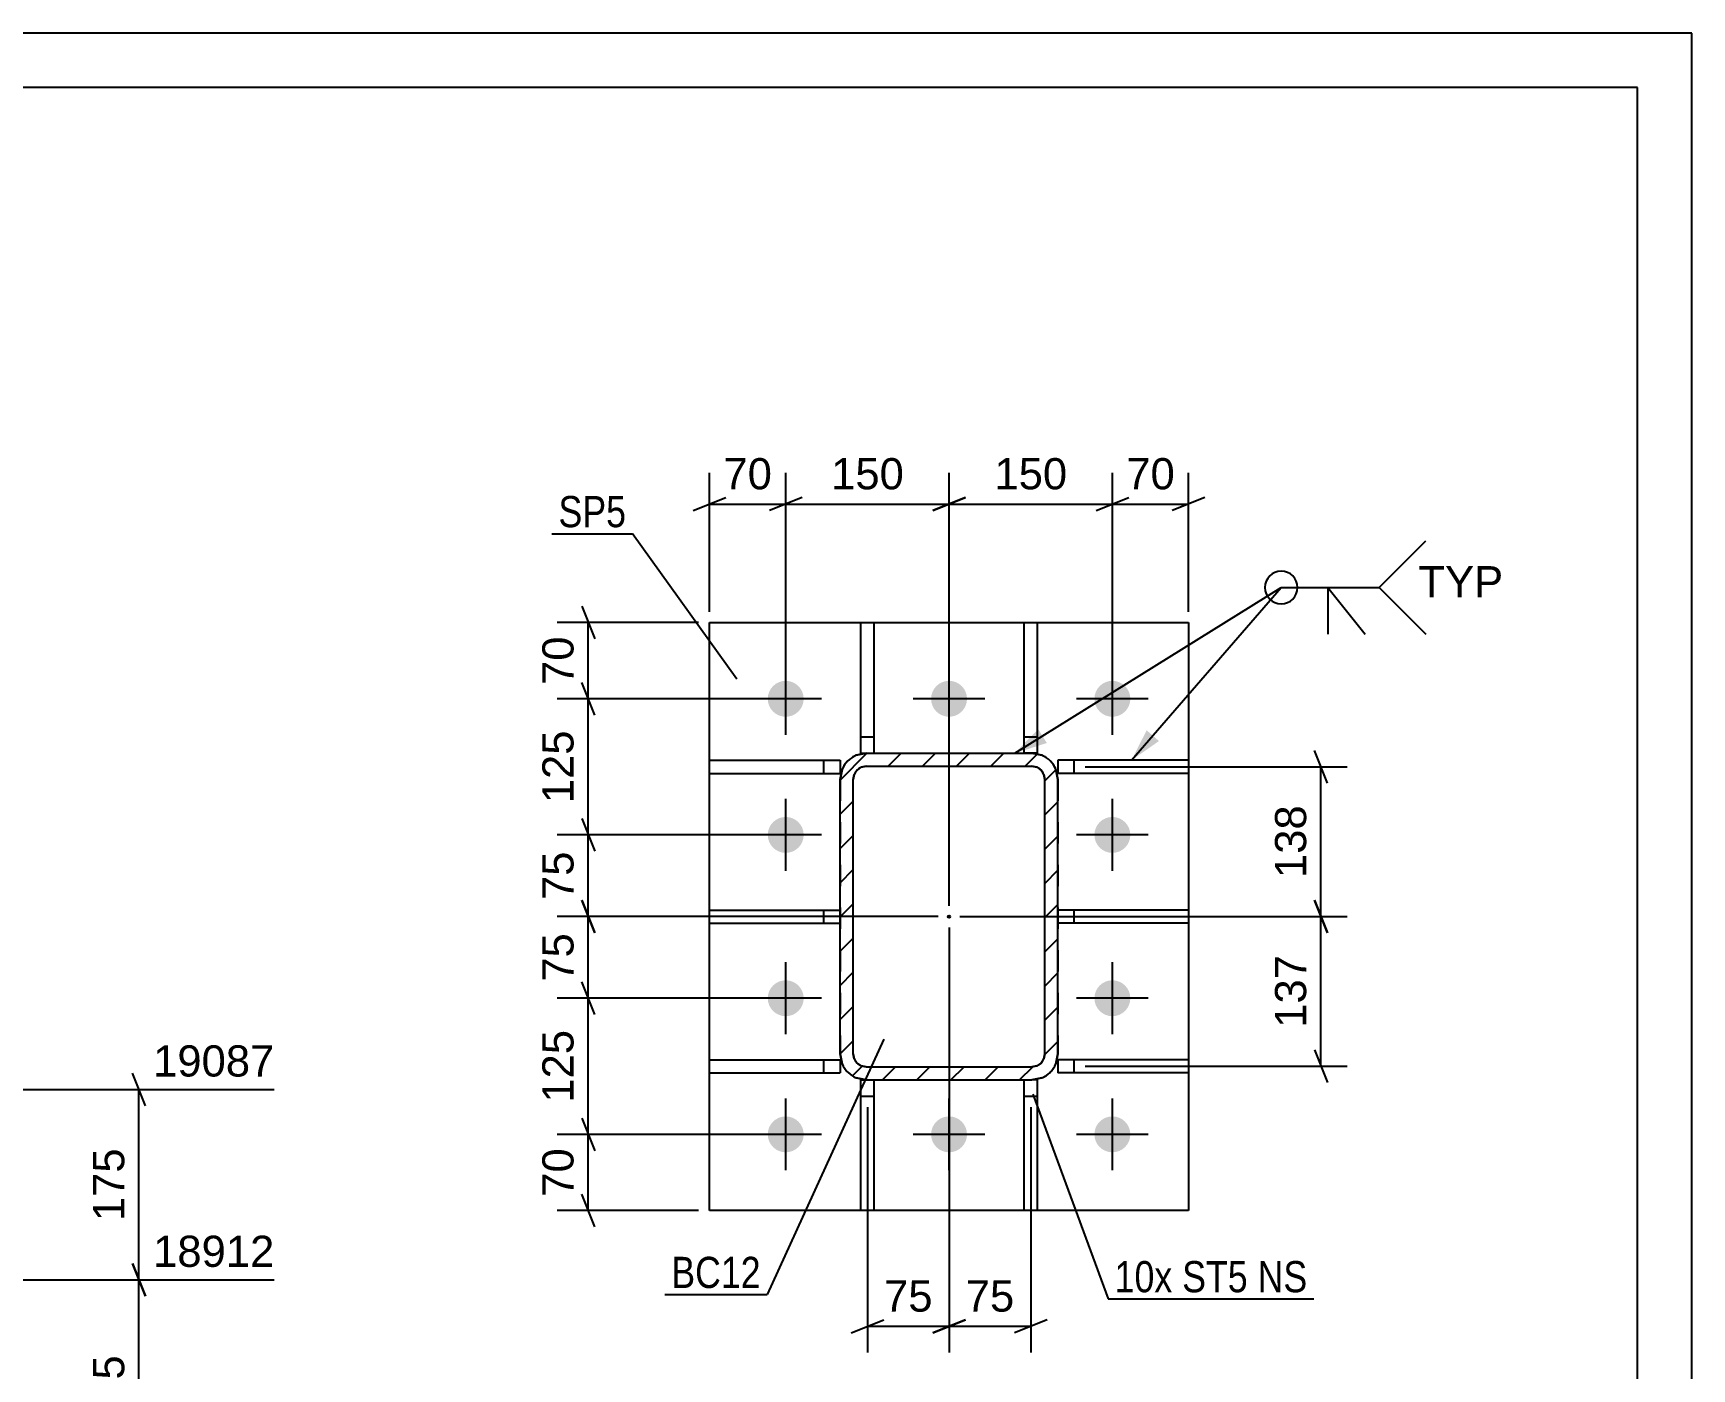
# Model space of a CAD drawing. Header units: millimetres. Extents: x -213 to 628, y -245 to 349.
# Drawn here: x 475.7 to 628, y 226.4 to 349.1 of the extents above; entities that cross this region are included whole.
import ezdxf

# ---------------------------------------------------------------- set-up
doc = ezdxf.new("R2010")
doc.units = ezdxf.units.MM
doc.linetypes.add('DXK_LINE_DOT2', pattern=[3.9198, 1.9599, -1.9599])
doc.linetypes.add('DXK_LINE_DOT3', pattern=[5.9187, 2.979, -0.9799, 0.9799, -0.9799])
doc.styles.add('Arial', font='ARIAL.TTF', dxfattribs={"height": 0.2})
doc.styles.add('Arial Narrow', font='ARIALN.TTF', dxfattribs={"height": 0.2})

# ---------------------------------------------------------------- blocks, each defined once
blk = doc.blocks.new('Unknown-284856677-1134')
at = {"color": 5, "linetype": 'Continuous'}
for p, q in [((627.99, 349.07), (-213.01, 349.07)), ((627.99, -244.93), (627.99, 349.07)), ((622.99, 344.07), (-208.01, 344.07)), ((622.99, -239.93), (622.99, 344.07))]:
    blk.add_line(p, q, dxfattribs=at)
blk = doc.blocks.new('Part-284856677-4425 - 4378')
at = {"color": 2, "linetype": 'Continuous'}
for p, q in [((551.67, 252.94), (552.17, 252.94)), ((551.67, 240.94), (551.67, 252.94)), ((552.87, 252.94), (552.87, 240.94)), ((552.87, 240.94), (551.67, 240.94))]:
    blk.add_line(p, q, dxfattribs=at)
at = {"color": 7, "linetype": 'DXK_LINE_DOT2'}
for p, q in [((552.17, 252.94), (552.87, 252.94)), ((551.67, 251.44), (552.87, 251.44))]:
    blk.add_line(p, q, dxfattribs=at)
blk = doc.blocks.new('Part-284856677-4450 - 4378')
at = {"color": 2, "linetype": 'Continuous'}
for p, q in [((537.77, 253.59), (537.77, 254.79)), ((537.77, 254.79), (549.77, 254.79)), ((549.77, 254.79), (549.77, 253.59)), ((537.77, 253.59), (549.77, 253.59))]:
    blk.add_line(p, q, dxfattribs=at)
at = {"color": 7, "linetype": 'DXK_LINE_DOT2'}
blk.add_line((548.27, 253.59), (548.27, 254.79), dxfattribs=at)
blk = doc.blocks.new('Part-284856677-4397 - 4378')
at = {"linetype": 'Continuous'}
h = blk.add_hatch(dxfattribs=at)
h.set_pattern_fill('', scale=0.7, style=0, pattern_type=0)
h.set_pattern_definition([(45, (549.773, 255.3375), (-1.57154, 1.57154), [])])
h.paths.add_polyline_path([(549.77, 280.54), (549.77, 255.34), (549.96, 254.42), (550.48, 253.64), (551.25, 253.12), (552.17, 252.94), (567.37, 252.94), (568.29, 253.12), (569.07, 253.64), (569.59, 254.42), (569.77, 255.34), (569.77, 280.54), (569.59, 281.46), (569.07, 282.23), (568.29, 282.75), (567.37, 282.94), (552.17, 282.94), (551.25, 282.75), (550.48, 282.23), (549.96, 281.46)])
h.paths.add_polyline_path([(551.32, 281.39), (551.71, 281.65), (552.17, 281.74), (567.37, 281.74), (567.83, 281.65), (568.22, 281.39), (568.48, 281), (568.57, 280.54), (568.57, 255.34), (568.48, 254.88), (568.22, 254.49), (567.83, 254.23), (567.37, 254.14), (552.17, 254.14), (551.71, 254.23), (551.32, 254.49), (551.06, 254.88), (550.97, 255.34), (550.97, 280.54), (551.06, 281)])
blk.add_hatch(color=246, dxfattribs=at).paths.add_polyline_path([(559.77, 267.84, -1), (559.77, 268.04, -1)])
at = {"color": 7, "linetype": 'DXK_LINE_DOT2'}
for p, q in [((551.25, 282.75), (552.17, 282.94)), ((552.17, 282.94), (567.37, 282.94)), ((567.37, 282.94), (568.29, 282.75)), ((549.77, 280.54), (549.96, 281.46)), ((549.77, 280.54), (549.77, 255.34)), ((551.06, 281), (550.97, 280.54)), ((550.97, 255.34), (550.97, 280.54)), ((552.17, 281.74), (551.71, 281.65)), ((552.17, 281.74), (567.37, 281.74)), ((567.83, 281.65), (567.37, 281.74)), ((568.57, 280.54), (568.48, 281)), ((568.57, 255.34), (568.57, 280.54)), ((569.59, 281.46), (569.77, 280.54)), ((569.77, 280.54), (569.77, 255.34)), ((549.96, 254.42), (549.77, 255.34)), ((550.97, 255.34), (551.06, 254.88)), ((568.48, 254.88), (568.57, 255.34)), ((569.77, 255.34), (569.59, 254.42)), ((552.17, 252.94), (551.25, 253.12)), ((551.71, 254.23), (552.17, 254.14)), ((552.17, 254.14), (567.37, 254.14)), ((552.17, 252.94), (567.37, 252.94)), ((567.37, 254.14), (567.83, 254.23)), ((568.29, 253.12), (567.37, 252.94))]:
    blk.add_line(p, q, dxfattribs=at)
at = {"color": 2, "linetype": 'Continuous'}
for p, q in [((552.17, 282.94), (551.25, 282.75)), ((552.17, 282.94), (567.37, 282.94)), ((568.29, 282.75), (567.37, 282.94)), ((549.96, 281.46), (549.77, 280.54)), ((549.77, 255.34), (549.77, 280.54)), ((550.97, 280.54), (551.06, 281)), ((550.97, 255.34), (550.97, 280.54)), ((551.71, 281.65), (552.17, 281.74)), ((552.17, 281.74), (567.37, 281.74)), ((567.37, 281.74), (567.83, 281.65)), ((568.48, 281), (568.57, 280.54)), ((568.57, 255.34), (568.57, 280.54)), ((569.77, 280.54), (569.59, 281.46)), ((569.77, 255.34), (569.77, 280.54)), ((549.77, 255.34), (549.96, 254.42)), ((551.06, 254.88), (550.97, 255.34)), ((568.57, 255.34), (568.48, 254.88)), ((569.59, 254.42), (569.77, 255.34)), ((551.25, 253.12), (552.17, 252.94)), ((552.17, 254.14), (551.71, 254.23)), ((552.17, 254.14), (567.37, 254.14)), ((552.17, 252.94), (567.37, 252.94)), ((567.83, 254.23), (567.37, 254.14)), ((567.37, 252.94), (568.29, 253.12))]:
    blk.add_line(p, q, dxfattribs=at)
at = {"color": 7, "linetype": 'DXK_LINE_DOT3'}
blk.add_line((559.77, 267.94), (559.77, 267.94), dxfattribs=at)
at = {"color": 246, "linetype": 'DXK_LINE_DOT2'}
blk.add_line((559.77, 267.94), (559.77, 267.94), dxfattribs=at)
at = {"color": 246, "linetype": 'Continuous'}
blk.add_circle((559.77, 267.94), 0.1, dxfattribs=at)
at = {"color": 7, "linetype": 'DXK_LINE_DOT2'}
for centre, radius, start, end in [((552.17, 280.54), 2.4, 112.5, 157.5), ((567.37, 280.54), 2.4, 22.5, 67.5), ((552.17, 280.54), 1.2, 112.5, 157.5), ((567.37, 280.54), 1.2, 22.5, 67.5), ((552.17, 255.34), 2.4, 202.5, 247.5), ((552.17, 255.34), 1.2, 202.5, 247.5), ((567.37, 255.34), 1.2, 292.5, 337.5), ((567.37, 255.34), 2.4, 292.5, 337.5)]:
    blk.add_arc(centre, radius, start, end, dxfattribs=at)
at = {"color": 2, "linetype": 'Continuous'}
for centre, radius, start, end in [((552.17, 280.54), 2.4, 112.5, 157.5), ((567.37, 280.54), 2.4, 22.5, 67.5), ((552.17, 280.54), 1.2, 112.5, 157.5), ((567.37, 280.54), 1.2, 22.5, 67.5), ((552.17, 255.34), 2.4, 202.5, 247.5), ((552.17, 255.34), 1.2, 202.5, 247.5), ((567.37, 255.34), 1.2, 292.5, 337.5), ((567.37, 255.34), 2.4, 292.5, 337.5)]:
    blk.add_arc(centre, radius, start, end, dxfattribs=at)
blk = doc.blocks.new('Part-284856677-4420 - 4378')
at = {"color": 2, "linetype": 'Continuous'}
for p, q in [((566.67, 240.94), (566.67, 252.94)), ((567.87, 252.94), (567.37, 252.94)), ((567.87, 252.94), (567.87, 240.94)), ((567.87, 240.94), (566.67, 240.94))]:
    blk.add_line(p, q, dxfattribs=at)
at = {"color": 7, "linetype": 'DXK_LINE_DOT2'}
for p, q in [((566.67, 252.94), (567.37, 252.94)), ((566.67, 251.44), (567.87, 251.44))]:
    blk.add_line(p, q, dxfattribs=at)
blk = doc.blocks.new('Part-284856677-4404 - 4378')
at = {"color": 2, "linetype": 'Continuous'}
for p, q in [((537.77, 240.94), (537.77, 294.94)), ((537.77, 294.94), (581.77, 294.94)), ((581.77, 294.94), (581.77, 240.94)), ((581.77, 240.94), (537.77, 240.94))]:
    blk.add_line(p, q, dxfattribs=at)
blk = doc.blocks.new('Part-284856677-4430 - 4378')
at = {"color": 2, "linetype": 'Continuous'}
for p, q in [((566.67, 282.94), (566.67, 294.94)), ((566.67, 294.94), (567.87, 294.94)), ((567.87, 294.94), (567.87, 282.94)), ((567.87, 282.94), (567.37, 282.94))]:
    blk.add_line(p, q, dxfattribs=at)
at = {"color": 7, "linetype": 'DXK_LINE_DOT2'}
for p, q in [((566.67, 284.44), (567.87, 284.44)), ((567.37, 282.94), (566.67, 282.94))]:
    blk.add_line(p, q, dxfattribs=at)
blk = doc.blocks.new('Part-284856677-4435 - 4378')
at = {"color": 2, "linetype": 'Continuous'}
for p, q in [((551.67, 282.94), (551.67, 294.94)), ((551.67, 294.94), (552.87, 294.94)), ((552.87, 294.94), (552.87, 282.94)), ((551.67, 282.94), (552.17, 282.94))]:
    blk.add_line(p, q, dxfattribs=at)
at = {"color": 7, "linetype": 'DXK_LINE_DOT2'}
for p, q in [((551.67, 284.44), (552.87, 284.44)), ((552.17, 282.94), (552.87, 282.94))]:
    blk.add_line(p, q, dxfattribs=at)
blk = doc.blocks.new('Part-284856677-4440 - 4378')
at = {"color": 2, "linetype": 'Continuous'}
for p, q in [((537.77, 267.34), (537.77, 268.54)), ((537.77, 268.54), (549.77, 268.54)), ((537.77, 267.34), (549.77, 267.34))]:
    blk.add_line(p, q, dxfattribs=at)
at = {"color": 7, "linetype": 'DXK_LINE_DOT2'}
for p, q in [((548.27, 267.34), (548.27, 268.54)), ((549.77, 268.54), (549.77, 267.34))]:
    blk.add_line(p, q, dxfattribs=at)
blk = doc.blocks.new('Part-284856677-4445 - 4378')
at = {"color": 2, "linetype": 'Continuous'}
for p, q in [((537.77, 281.09), (537.77, 282.29)), ((537.77, 282.29), (549.77, 282.29)), ((549.77, 282.29), (549.77, 281.09)), ((537.77, 281.09), (549.77, 281.09))]:
    blk.add_line(p, q, dxfattribs=at)
at = {"color": 7, "linetype": 'DXK_LINE_DOT2'}
blk.add_line((548.27, 281.09), (548.27, 282.29), dxfattribs=at)
blk = doc.blocks.new('Part-284856677-4455 - 4378')
at = {"color": 2, "linetype": 'Continuous'}
for p, q in [((581.77, 268.54), (569.77, 268.54)), ((581.77, 268.54), (581.77, 267.34)), ((581.77, 267.34), (569.77, 267.34))]:
    blk.add_line(p, q, dxfattribs=at)
at = {"color": 7, "linetype": 'DXK_LINE_DOT2'}
for p, q in [((569.77, 268.54), (569.77, 267.34)), ((571.27, 267.34), (571.27, 268.54))]:
    blk.add_line(p, q, dxfattribs=at)
blk = doc.blocks.new('Part-284856677-4460 - 4378')
at = {"color": 2, "linetype": 'Continuous'}
for p, q in [((581.77, 282.29), (569.77, 282.29)), ((569.77, 282.29), (569.77, 281.09)), ((581.77, 282.29), (581.77, 281.09)), ((581.77, 281.09), (569.77, 281.09))]:
    blk.add_line(p, q, dxfattribs=at)
at = {"color": 7, "linetype": 'DXK_LINE_DOT2'}
blk.add_line((571.27, 281.09), (571.27, 282.29), dxfattribs=at)
blk = doc.blocks.new('Part-284856677-4465 - 4378')
at = {"color": 2, "linetype": 'Continuous'}
for p, q in [((581.77, 254.79), (569.77, 254.79)), ((569.77, 254.79), (569.77, 253.59)), ((581.77, 254.79), (581.77, 253.59)), ((581.77, 253.59), (569.77, 253.59))]:
    blk.add_line(p, q, dxfattribs=at)
at = {"color": 7, "linetype": 'DXK_LINE_DOT2'}
blk.add_line((571.27, 253.59), (571.27, 254.79), dxfattribs=at)
blk = doc.blocks.new('Bolt-284856677-4546 - 4378')
at = {"linetype": 'Continuous'}
for points in [[(543.12, 287.94, -1), (546.42, 287.94, -1)], [(558.12, 287.94, -1), (561.42, 287.94, -1)], [(573.12, 287.94, -1), (576.42, 287.94, -1)], [(543.12, 275.44, -1), (546.42, 275.44, -1)], [(573.12, 275.44, -1), (576.42, 275.44, -1)], [(543.12, 260.44, -1), (546.42, 260.44, -1)], [(573.12, 260.44, -1), (576.42, 260.44, -1)], [(543.12, 247.94, -1), (546.42, 247.94, -1)], [(558.12, 247.94, -1), (561.42, 247.94, -1)], [(573.12, 247.94, -1), (576.42, 247.94, -1)]]:
    blk.add_hatch(color=1, dxfattribs=at).paths.add_polyline_path(points)
at = {"color": 1, "linetype": 'Continuous'}
for p, q in [((544.77, 284.64), (544.77, 291.24)), ((559.77, 284.64), (559.77, 291.24)), ((574.77, 284.64), (574.77, 291.24)), ((548.07, 287.94), (541.47, 287.94)), ((563.07, 287.94), (556.47, 287.94)), ((578.07, 287.94), (571.47, 287.94)), ((544.77, 272.14), (544.77, 278.74)), ((574.77, 272.14), (574.77, 278.74)), ((548.07, 275.44), (541.47, 275.44)), ((578.07, 275.44), (571.47, 275.44)), ((544.77, 257.14), (544.77, 263.74)), ((574.77, 257.14), (574.77, 263.74)), ((548.07, 260.44), (541.47, 260.44)), ((578.07, 260.44), (571.47, 260.44)), ((544.77, 244.64), (544.77, 251.24)), ((559.77, 244.64), (559.77, 251.24)), ((574.77, 244.64), (574.77, 251.24)), ((548.07, 247.94), (541.47, 247.94)), ((563.07, 247.94), (556.47, 247.94)), ((578.07, 247.94), (571.47, 247.94))]:
    blk.add_line(p, q, dxfattribs=at)
blk = doc.blocks.new('StraightDimension-284856677-14302 - 4378')
at = {"color": 7, "linetype": 'Continuous'}
for p, q in [((543.77, 287.94), (523.78, 287.94)), ((527.23, 286.44), (526.03, 289.44)), ((526.63, 275.44), (526.63, 287.94)), ((526.03, 276.94), (527.23, 273.94)), ((543.77, 275.44), (523.78, 275.44))]:
    blk.add_line(p, q, dxfattribs=at)
at = {"color": 0}
blk.add_wipeout([(525.88, 285.62), (521.68, 285.62), (521.68, 277.75), (525.88, 277.75)], dxfattribs=at)
at = {"color": 3, "style": 'Arial'}
blk.add_text('125', height=2.865, rotation=90.0002, dxfattribs=at).set_placement((525.28, 278.35))
blk = doc.blocks.new('StraightDimension-284856677-4568 - 4378')
at = {"color": 7, "linetype": 'Continuous'}
for p, q in [((559.77, 266.94), (559.77, 227.91)), ((567.27, 250.44), (567.27, 227.91)), ((558.27, 229.71), (561.27, 230.91)), ((559.77, 230.31), (567.27, 230.31)), ((568.77, 230.91), (565.77, 229.71))]:
    blk.add_line(p, q, dxfattribs=at)
at = {"color": 0}
blk.add_wipeout([(566.35, 231.06), (566.35, 235.26), (560.7, 235.26), (560.7, 231.06)], dxfattribs=at)
at = {"color": 3, "style": 'Arial'}
blk.add_text('75', height=2.865, dxfattribs=at).set_placement((561.3, 231.66))
blk = doc.blocks.new('StraightDimension-284856677-14303 - 4378')
at = {"color": 7, "linetype": 'Continuous'}
for p, q in [((526.03, 276.94), (527.23, 273.94)), ((543.77, 275.44), (523.78, 275.44)), ((526.63, 267.94), (526.63, 275.44)), ((527.23, 266.44), (526.03, 269.44)), ((558.77, 267.94), (523.78, 267.94))]:
    blk.add_line(p, q, dxfattribs=at)
at = {"color": 0}
blk.add_wipeout([(525.88, 274.51), (521.68, 274.51), (521.68, 268.86), (525.88, 268.86)], dxfattribs=at)
at = {"color": 3, "style": 'Arial'}
blk.add_text('75', height=2.865, rotation=90.0002, dxfattribs=at).set_placement((525.28, 269.46))
blk = doc.blocks.new('StraightDimension-284856677-4642 - 4378')
at = {"color": 7, "linetype": 'Continuous'}
for p, q in [((574.77, 288.94), (574.77, 308.68)), ((581.77, 295.94), (581.77, 308.68)), ((573.27, 305.23), (576.27, 306.43)), ((583.27, 306.43), (580.27, 305.23)), ((574.77, 305.83), (581.77, 305.83))]:
    blk.add_line(p, q, dxfattribs=at)
at = {"color": 0}
blk.add_wipeout([(581.1, 306.58), (581.1, 310.78), (575.45, 310.78), (575.45, 306.58)], dxfattribs=at)
at = {"color": 3, "style": 'Arial'}
blk.add_text('70', height=2.865, dxfattribs=at).set_placement((576.05, 307.18))
blk = doc.blocks.new('StraightDimension-284856677-4626 - 4378')
at = {"color": 7, "linetype": 'Continuous'}
for p, q in [((544.77, 288.94), (544.77, 308.68)), ((559.77, 268.94), (559.77, 308.68)), ((546.27, 306.43), (543.27, 305.23)), ((558.27, 305.23), (561.27, 306.43)), ((544.77, 305.83), (559.77, 305.83))]:
    blk.add_line(p, q, dxfattribs=at)
at = {"color": 0}
blk.add_wipeout([(556.21, 306.58), (556.21, 310.78), (548.34, 310.78), (548.34, 306.58)], dxfattribs=at)
at = {"color": 3, "style": 'Arial'}
blk.add_text('150', height=2.865, dxfattribs=at).set_placement((548.94, 307.18))
blk = doc.blocks.new('StraightDimension-284856677-14305 - 4378')
at = {"color": 7, "linetype": 'Continuous'}
for p, q in [((527.23, 258.94), (526.03, 261.94)), ((543.77, 260.44), (523.78, 260.44)), ((526.63, 247.94), (526.63, 260.44)), ((526.03, 249.44), (527.23, 246.44)), ((543.77, 247.94), (523.78, 247.94))]:
    blk.add_line(p, q, dxfattribs=at)
at = {"color": 0}
blk.add_wipeout([(525.88, 258.12), (521.68, 258.12), (521.68, 250.25), (525.88, 250.25)], dxfattribs=at)
at = {"color": 3, "style": 'Arial'}
blk.add_text('125', height=2.865, rotation=90.0002, dxfattribs=at).set_placement((525.28, 250.85))
blk = doc.blocks.new('StraightDimension-284856677-4555 - 4378')
at = {"color": 7, "linetype": 'Continuous'}
for p, q in [((594.52, 266.44), (593.32, 269.44)), ((560.77, 267.94), (596.32, 267.94)), ((593.92, 254.19), (593.92, 267.94)), ((593.32, 255.69), (594.52, 252.69)), ((572.27, 254.19), (596.32, 254.19))]:
    blk.add_line(p, q, dxfattribs=at)
at = {"color": 0}
blk.add_wipeout([(593.17, 265), (588.97, 265), (588.97, 257.13), (593.17, 257.13)], dxfattribs=at)
at = {"color": 3, "style": 'Arial'}
blk.add_text('137', height=2.865, rotation=90.0002, dxfattribs=at).set_placement((592.57, 257.73))
blk = doc.blocks.new('StraightDimension-284856677-4559 - 4378')
at = {"color": 7, "linetype": 'Continuous'}
for p, q in [((594.52, 280.19), (593.32, 283.19)), ((572.27, 281.69), (596.32, 281.69)), ((593.92, 267.94), (593.92, 281.69)), ((593.32, 269.44), (594.52, 266.44)), ((560.77, 267.94), (596.32, 267.94))]:
    blk.add_line(p, q, dxfattribs=at)
at = {"color": 0}
blk.add_wipeout([(593.17, 278.75), (588.97, 278.75), (588.97, 270.88), (593.17, 270.88)], dxfattribs=at)
at = {"color": 3, "style": 'Arial'}
blk.add_text('138', height=2.865, rotation=90.0002, dxfattribs=at).set_placement((592.57, 271.48))
blk = doc.blocks.new('StraightDimension-284856677-14306 - 4378')
at = {"color": 7, "linetype": 'Continuous'}
for p, q in [((526.03, 249.44), (527.23, 246.44)), ((543.77, 247.94), (523.78, 247.94)), ((526.63, 240.94), (526.63, 247.94)), ((527.23, 239.44), (526.03, 242.44)), ((536.77, 240.94), (523.78, 240.94))]:
    blk.add_line(p, q, dxfattribs=at)
at = {"color": 0}
blk.add_wipeout([(525.88, 247.26), (521.68, 247.26), (521.68, 241.61), (525.88, 241.61)], dxfattribs=at)
at = {"color": 3, "style": 'Arial'}
blk.add_text('70', height=2.865, rotation=90.0002, dxfattribs=at).set_placement((525.28, 242.21))
blk = doc.blocks.new('StraightDimension-284856677-4564 - 4378')
at = {"color": 7, "linetype": 'Continuous'}
for p, q in [((559.77, 266.94), (559.77, 227.91)), ((552.27, 250.44), (552.27, 227.91)), ((550.77, 229.71), (553.77, 230.91)), ((552.27, 230.31), (559.77, 230.31)), ((561.27, 230.91), (558.27, 229.71))]:
    blk.add_line(p, q, dxfattribs=at)
at = {"color": 0}
blk.add_wipeout([(558.85, 231.06), (558.85, 235.26), (553.2, 235.26), (553.2, 231.06)], dxfattribs=at)
at = {"color": 3, "style": 'Arial'}
blk.add_text('75', height=2.865, dxfattribs=at).set_placement((553.8, 231.66))
blk = doc.blocks.new('StraightDimension-284856677-4616 - 4378')
at = {"color": 7, "linetype": 'Continuous'}
for p, q in [((537.77, 295.94), (537.77, 308.68)), ((544.77, 288.94), (544.77, 308.68)), ((536.27, 305.23), (539.27, 306.43)), ((546.27, 306.43), (543.27, 305.23)), ((537.77, 305.83), (544.77, 305.83))]:
    blk.add_line(p, q, dxfattribs=at)
at = {"color": 0}
blk.add_wipeout([(544.1, 306.58), (544.1, 310.78), (538.45, 310.78), (538.45, 306.58)], dxfattribs=at)
at = {"color": 3, "style": 'Arial'}
blk.add_text('70', height=2.865, dxfattribs=at).set_placement((539.05, 307.18))
blk = doc.blocks.new('StraightDimension-284856677-14301 - 4378')
at = {"color": 7, "linetype": 'Continuous'}
for p, q in [((526.03, 296.44), (527.23, 293.44)), ((536.77, 294.94), (523.78, 294.94)), ((526.63, 287.94), (526.63, 294.94)), ((543.77, 287.94), (523.78, 287.94)), ((527.23, 286.44), (526.03, 289.44))]:
    blk.add_line(p, q, dxfattribs=at)
at = {"color": 0}
blk.add_wipeout([(525.88, 294.26), (521.68, 294.26), (521.68, 288.61), (525.88, 288.61)], dxfattribs=at)
at = {"color": 3, "style": 'Arial'}
blk.add_text('70', height=2.865, rotation=90.0002, dxfattribs=at).set_placement((525.28, 289.21))
blk = doc.blocks.new('StraightDimension-284856677-4634 - 4378')
at = {"color": 7, "linetype": 'Continuous'}
for p, q in [((559.77, 268.94), (559.77, 308.68)), ((574.77, 288.94), (574.77, 308.68)), ((561.27, 306.43), (558.27, 305.23)), ((573.27, 305.23), (576.27, 306.43)), ((559.77, 305.83), (574.77, 305.83))]:
    blk.add_line(p, q, dxfattribs=at)
at = {"color": 0}
blk.add_wipeout([(571.21, 306.58), (571.21, 310.78), (563.34, 310.78), (563.34, 306.58)], dxfattribs=at)
at = {"color": 3, "style": 'Arial'}
blk.add_text('150', height=2.865, dxfattribs=at).set_placement((563.94, 307.18))
blk = doc.blocks.new('StraightDimension-284856677-14304 - 4378')
at = {"color": 7, "linetype": 'Continuous'}
for p, q in [((526.03, 269.44), (527.23, 266.44)), ((558.77, 267.94), (523.78, 267.94)), ((526.63, 260.44), (526.63, 267.94)), ((527.23, 258.94), (526.03, 261.94)), ((543.77, 260.44), (523.78, 260.44))]:
    blk.add_line(p, q, dxfattribs=at)
at = {"color": 0}
blk.add_wipeout([(525.88, 267.01), (521.68, 267.01), (521.68, 261.36), (525.88, 261.36)], dxfattribs=at)
at = {"color": 3, "style": 'Arial'}
blk.add_text('75', height=2.865, rotation=90.0002, dxfattribs=at).set_placement((525.28, 261.96))
blk = doc.blocks.new('StraightDimension-284856677-2583 - 1873')
at = {"color": 7, "linetype": 'Continuous'}
for p, q in [((485.97, 233.07), (484.77, 236.07)), ((393.19, 234.57), (497.79, 234.57)), ((485.37, 214.05), (485.37, 234.57)), ((484.77, 215.55), (485.97, 212.55)), ((449.57, 214.05), (497.79, 214.05))]:
    blk.add_line(p, q, dxfattribs=at)
at = {"color": 0, "linetype": 'Continuous'}
blk.add_wipeout([(498.39, 235.17), (498.39, 239.37), (486.07, 239.37), (486.07, 235.17)], dxfattribs=at)
at = {"color": 0}
blk.add_wipeout([(484.62, 228.24), (480.42, 228.24), (480.42, 220.37), (484.62, 220.37)], dxfattribs=at)
at = {"color": 3, "linetype": 'Continuous', "style": 'Arial'}
blk.add_text('18912', height=2.865, dxfattribs=at).set_placement((486.67, 235.77))
at = {"color": 3, "style": 'Arial'}
blk.add_text('205', height=2.865, rotation=90.0002, dxfattribs=at).set_placement((484.02, 220.97))
blk = doc.blocks.new('StraightDimension-284856677-2589 - 1873')
at = {"color": 7, "linetype": 'Continuous'}
for p, q in [((485.97, 250.55), (484.77, 253.55)), ((393.19, 252.05), (497.79, 252.05)), ((485.37, 234.57), (485.37, 252.05)), ((484.77, 236.07), (485.97, 233.07)), ((393.19, 234.57), (497.79, 234.57))]:
    blk.add_line(p, q, dxfattribs=at)
at = {"color": 0, "linetype": 'Continuous'}
blk.add_wipeout([(498.39, 252.65), (498.39, 256.85), (486.07, 256.85), (486.07, 252.65)], dxfattribs=at)
at = {"color": 0}
blk.add_wipeout([(484.62, 247.24), (480.42, 247.24), (480.42, 239.37), (484.62, 239.37)], dxfattribs=at)
at = {"color": 3, "linetype": 'Continuous', "style": 'Arial'}
blk.add_text('19087', height=2.865, dxfattribs=at).set_placement((486.67, 253.25))
at = {"color": 3, "style": 'Arial'}
blk.add_text('175', height=2.865, rotation=90.0002, dxfattribs=at).set_placement((484.02, 239.97))
blk = doc.blocks.new('Mark-284856677-4393 - 4378')
at = {"color": 0}
blk.add_wipeout([(542.48, 233.83), (542.48, 236.83), (534.26, 236.83), (534.26, 233.83)], dxfattribs=at)
blk.add_wipeout([(542.48, 233.83), (542.48, 236.83), (534.26, 236.83), (534.26, 233.83)], dxfattribs=at)
at = {"color": 30, "linetype": 'Continuous'}
for p in [(553.79, 256.67), (533.66, 233.23)]:
    blk.add_line(p, (543.08, 233.23), dxfattribs=at)
at = {"color": 3, "style": 'Arial Narrow'}
blk.add_text('BC12', height=2.863, dxfattribs=at).set_placement((534.26, 233.83))
blk = doc.blocks.new('Mark-284856677-4400 - 4378')
at = {"color": 0}
blk.add_wipeout([(530.11, 303.7), (530.11, 306.7), (523.9, 306.7), (523.9, 303.7)], dxfattribs=at)
blk.add_wipeout([(530.11, 303.7), (530.11, 306.7), (523.9, 306.7), (523.9, 303.7)], dxfattribs=at)
at = {"color": 30, "linetype": 'Continuous'}
for p in [(523.3, 303.1), (540.29, 289.73)]:
    blk.add_line(p, (530.71, 303.1), dxfattribs=at)
at = {"color": 3, "style": 'Arial Narrow'}
blk.add_text('SP5', height=2.863, dxfattribs=at).set_placement((523.9, 303.7))
blk = doc.blocks.new('MarkSet-284856677-4679 - 4378')
at = {"color": 0}
for points in [[(580.28, 233.44), (580.28, 236.44), (574.98, 236.44), (574.98, 233.44)], [(587.21, 233.44), (587.21, 236.44), (581.18, 236.44), (581.18, 233.44)], [(592.67, 233.44), (592.67, 236.44), (588.11, 236.44), (588.11, 233.44)]]:
    blk.add_wipeout(points, dxfattribs=at)
for points in [[(580.28, 233.44), (580.28, 236.44), (574.98, 236.44), (574.98, 233.44)], [(587.21, 233.44), (587.21, 236.44), (581.18, 236.44), (581.18, 233.44)], [(592.67, 233.44), (592.67, 236.44), (588.11, 236.44), (588.11, 233.44)]]:
    blk.add_wipeout(points, dxfattribs=at)
at = {"color": 30, "linetype": 'Continuous'}
for p, q in [((567.48, 251.62), (574.38, 232.84)), ((574.38, 232.84), (593.27, 232.84))]:
    blk.add_line(p, q, dxfattribs=at)
at = {"color": 3, "style": 'Arial Narrow'}
for s, p in [('10x', (574.98, 233.44)), ('ST5', (581.18, 233.44)), ('NS', (588.11, 233.44))]:
    blk.add_text(s, height=2.863, dxfattribs=at).set_placement(p)
blk = doc.blocks.new('WeldMark-284856677-4652 - 4378')
at = {"linetype": 'Continuous'}
for points in [[(568.75, 283.88), (565.8, 282.94), (567.96, 285.16)], [(579.05, 284.06), (576.52, 282.29), (577.92, 285.05)]]:
    blk.add_hatch(color=30, dxfattribs=at).paths.add_polyline_path(points)
at = {"color": 30, "linetype": 'Continuous'}
for p, q in [((565.8, 282.94), (590.28, 298.16)), ((576.52, 282.29), (590.28, 298.16)), ((590.28, 298.16), (599.28, 298.16))]:
    blk.add_line(p, q, dxfattribs=at)
at = {"color": 3, "linetype": 'Continuous'}
for q in [(598, 293.87), (594.57, 293.87)]:
    blk.add_line((594.57, 298.16), q, dxfattribs=at)
for start, end in [(90, 270), (270, 90)]:
    blk.add_arc((590.28, 298.16), 1.5, start, end, dxfattribs=at)
at = {"color": 0, "linetype": 'Continuous'}
blk.add_wipeout([(610.66, 297.26), (610.66, 300.26), (602.88, 300.26), (602.88, 297.26)], dxfattribs=at)
blk.add_wipeout([(610.66, 297.26), (610.66, 300.26), (602.88, 300.26), (602.88, 297.26)], dxfattribs=at)
at = {"color": 3, "linetype": 'Continuous'}
for q in [(603.57, 302.44), (603.57, 293.87)]:
    blk.add_line((599.28, 298.16), q, dxfattribs=at)
at = {"color": 3, "linetype": 'Continuous', "style": 'Arial'}
blk.add_text('TYP', height=2.865, dxfattribs=at).set_placement((602.88, 297.26))

msp = doc.modelspace()

# ---------------------------------------------------------------- block references
for name in ['Unknown-284856677-1134', 'Part-284856677-4404 - 4378', 'Part-284856677-4435 - 4378', 'Part-284856677-4430 - 4378', 'Bolt-284856677-4546 - 4378', 'Part-284856677-4445 - 4378', 'Part-284856677-4397 - 4378', 'Part-284856677-4460 - 4378', 'Part-284856677-4440 - 4378', 'Part-284856677-4455 - 4378', 'Part-284856677-4450 - 4378', 'Part-284856677-4465 - 4378', 'Part-284856677-4425 - 4378', 'Part-284856677-4420 - 4378']:
    msp.add_blockref(name, (0, 0))

# ---------------------------------------------------------------- next in the draw order: block references
for name in ['StraightDimension-284856677-4642 - 4378', 'StraightDimension-284856677-14302 - 4378', 'StraightDimension-284856677-4568 - 4378', 'StraightDimension-284856677-14305 - 4378', 'StraightDimension-284856677-2583 - 1873']:
    msp.add_blockref(name, (0, 0))

# ---------------------------------------------------------------- next in the draw order: block references
for name in ['StraightDimension-284856677-14303 - 4378', 'StraightDimension-284856677-2589 - 1873', 'MarkSet-284856677-4679 - 4378', 'StraightDimension-284856677-14306 - 4378']:
    msp.add_blockref(name, (0, 0))

# ---------------------------------------------------------------- next in the draw order: block references
msp.add_blockref('StraightDimension-284856677-4626 - 4378', (0, 0))

# ---------------------------------------------------------------- next in the draw order: block references
for name in ['StraightDimension-284856677-4616 - 4378', 'StraightDimension-284856677-4555 - 4378']:
    msp.add_blockref(name, (0, 0))

# ---------------------------------------------------------------- next in the draw order: block references
for name in ['StraightDimension-284856677-14301 - 4378', 'StraightDimension-284856677-4559 - 4378']:
    msp.add_blockref(name, (0, 0))

# ---------------------------------------------------------------- next in the draw order: block references
for name in ['StraightDimension-284856677-4634 - 4378', 'Mark-284856677-4400 - 4378', 'StraightDimension-284856677-4564 - 4378']:
    msp.add_blockref(name, (0, 0))

# ---------------------------------------------------------------- next in the draw order: block references
for name in ['WeldMark-284856677-4652 - 4378', 'StraightDimension-284856677-14304 - 4378', 'Mark-284856677-4393 - 4378']:
    msp.add_blockref(name, (0, 0))

doc.saveas('drawing.dxf')
